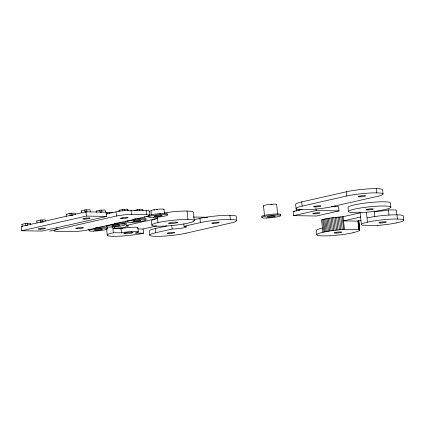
<?xml version="1.0" encoding="UTF-8"?>
<svg xmlns="http://www.w3.org/2000/svg" width="425" height="425" viewBox="0 0 425 425"><rect width="100%" height="100%" fill="white"/><g stroke="black" fill="none" stroke-linecap="round" stroke-linejoin="round"><path stroke-width="0.64" d="M353.047 232.757L357.935 231.375L359.667 230.366L358.711 220.58M21.935 224.421L25.341 223.428L30.611 223.295L30.775 224.873M36.805 221.048L40.21 220.054L45.48 219.922L45.602 221.191M66.544 214.301L69.95 213.308L75.22 213.18L75.342 214.444M81.414 210.928L84.819 209.939L90.089 209.807L90.312 211.91M21.25 226.509L85.935 211.836L106.308 212.165L106.755 216.415L42.07 231.088L21.696 230.759L21.25 226.509L22.562 226.53M96.507 211.172L99.912 210.178L105.182 210.046L105.405 212.149M21.696 230.759L86.381 216.086L106.755 216.415M105.883 213.127L109.39 212.553L112.859 212.606M119.053 210.359L122.464 209.366L127.728 209.238L127.898 210.816M106.362 214.025L116.062 211.825A10.652 1.28 -6 0 1 131.043 210.258L146.131 210.502A10.652 1.28 -6 0 1 148.952 211.448M142.943 210.747L142.821 209.477L137.551 209.61L134.146 210.603M49.651 231.195L116.503 216.028A10.652 1.28 -6 0 1 131.484 214.466L146.577 214.705A10.652 1.28 -6 0 1 146.683 216.516M148.734 216.086L87.205 230.005A10.652 1.28 -6 0 1 72.223 231.572L57.131 231.327A10.652 1.28 -6 0 1 57.024 229.521L56.833 227.72M125.975 221.25L126.416 225.457A8.537 1.025 -6 0 1 126.007 226.892A8.537 1.025 -6 0 1 114.543 228.151L112.928 228.517L122.262 228.666M126.416 225.457L157.537 218.397A21.303 2.561 -6 0 0 151.443 220.851L151.884 225.059M138.13 228.921L143.108 228.995L156.687 225.919M149.69 235.174L149.249 230.966A21.303 2.561 -6 0 1 155.343 228.512L166.839 225.903M194.209 219.698L199.952 218.392A21.303 2.561 -6 0 1 223.008 215.427A21.303 2.561 -6 0 1 236.231 216.421L236.672 220.628M183.786 223.906L184.041 226.312A8.521 1.025 -6 0 1 184.126 227.758A8.521 1.025 -6 0 1 172.141 229.006L155.784 232.719L155.343 228.512M184.041 226.312L200.398 222.599A21.303 2.561 -6 0 1 230.35 219.47L229.914 215.262M296.071 208.574L295.63 204.367A21.303 2.561 -6 0 1 301.723 201.912L346.332 191.792A21.303 2.561 -6 0 1 369.389 188.827A21.303 2.561 -6 0 1 382.612 189.821L383.053 194.028M332.403 206.598A21.303 2.561 -6 0 1 302.414 209.743A21.303 2.561 -6 0 1 302.164 206.125L346.773 195.999A21.303 2.561 -6 0 1 376.731 192.87L376.295 188.663M185.969 233.197L230.578 223.083A21.303 2.561 -6 0 0 230.35 219.47M331.41 206.545L338.598 206.656L339.044 210.906L316.513 216.017L293.648 215.65L293.202 211.4L302.217 209.355M298.111 210.561L299.248 210.306M332.345 206.598L376.959 196.483A21.303 2.561 -6 0 0 376.731 192.87M293.648 215.65L316.179 210.54L339.044 210.906M360.347 212.776L343.108 216.686L331.038 217.945L321.534 219.656L322.862 232.278A21.303 2.561 -6 0 0 323.085 235.891A21.303 2.561 -6 0 0 353.101 232.757M360.777 216.984L343.538 220.894L344.431 229.303L358.796 229.5L359.731 230.185M343.108 216.686L343.538 220.894L357.898 221.085L361.091 220.363M322.862 232.278L332.366 230.562L344.431 229.303M396.647 222.827L397.657 222.642A21.303 2.561 -6 0 0 387.887 219.364A21.303 2.561 -6 0 0 362.142 225.202L377.23 225.404M86.243 211.916L85.043 212.038L84.819 209.939M73.127 215.247L70.173 215.411L69.95 213.308M43.387 221.988L40.433 222.158L40.21 220.054M374.159 211.39A10.142 1.217 -6 0 0 388.423 209.897L396.328 210.024L396.807 214.556M293.202 211.4L295.163 211.432M193.285 217.037L207.719 217.265M112.737 226.711L113.369 232.725L121.46 232.852A9.881 1.185 -6 0 1 135.363 231.397A9.881 1.185 -6 0 1 135.463 233.075L143.554 233.203L143.108 228.995M357.898 221.085L358.796 229.5M403.75 220.187L403.309 215.98A21.303 2.561 -6 0 0 390.086 214.986A21.303 2.561 -6 0 0 367.03 217.951M396.993 214.822L397.433 219.029M390.835 207.166A21.303 2.561 -6 0 0 358.918 208.271A21.303 2.561 -6 0 0 359.189 212.702A21.303 2.561 -6 0 0 390.835 207.166L390.389 202.964A21.303 2.561 -6 0 0 369.049 202.619A21.303 2.561 -6 0 0 348.022 207.389L348.463 211.597M388.423 209.897L388.965 215.077M374.191 210.959L374.802 216.787M366.419 212.128L367.471 222.158M360.049 211.995L361.377 224.613M358.673 220.931L359.667 230.366M358.652 221.048L359.577 229.856M358.514 221.117L358.716 223.003M358.913 224.889L359.109 226.78M359.311 228.666L359.507 230.552M358.429 220.904L359.353 229.707M358.116 220.766L359.04 229.574M346.332 191.792L346.773 195.999M342.279 216.745L343.602 229.362M340.887 216.851L342.21 229.473M339.479 216.973L340.802 229.59M338.061 217.106L339.384 229.728M336.637 217.255L337.965 229.872M334.942 205.859L335.049 206.911M335.219 217.414L336.547 230.031M333.811 217.579L335.134 230.201M332.414 217.759L333.742 230.377M331.038 217.945L332.366 230.562M329.694 218.142L331.022 230.759M328.382 218.344L329.71 230.961M327.112 218.551L328.435 231.168M325.885 218.763L327.207 231.386M324.705 218.987L326.033 231.604M323.59 219.204L324.913 231.827M322.623 219.412L323.951 232.029M315.987 208.718L316.179 210.54M316.768 234.733L316.328 230.525A21.303 2.561 -6 0 1 322.421 228.071M301.723 201.912L302.164 206.12M299.71 209.127L299.822 210.173M296.411 211.167L296.193 209.063M276.643 204.489L277.658 214.152M263.505 205.865L264.52 215.523M199.952 218.392L200.398 222.599M194.257 220.633A21.303 2.561 -6 0 0 162.318 221.744A21.303 2.561 -6 0 0 162.637 226.169A21.303 2.561 -6 0 0 194.257 220.633L193.375 212.218A21.303 2.561 -6 0 0 163.933 212.92M187.058 211.06L187.94 219.475M171.764 225.404L172.141 229.006M164.039 209.382L164.48 213.61M157.409 217.196L157.978 222.604M150.902 210.752L151.348 214.986M149.292 211.082L149.733 215.289M146.131 210.502L146.577 214.705M144.734 216.357L144.861 217.558M139.352 209.424L139.464 210.476M137.551 209.61L137.663 210.662M137.849 227.731L138.29 231.938M131.043 210.258L131.484 214.466M131.601 231.816L131.729 233.017M127.856 210.502L127.728 209.238M124.259 209.18L124.424 210.758M122.464 209.366L122.628 210.943M119.043 210.141L119.165 211.411M121.019 228.645L121.46 232.852M116.062 211.825L116.503 216.028M114.415 226.95L114.543 228.151M109.39 212.553L109.501 213.605M107.594 212.739L107.7 213.791M106.595 228.708L107.275 235.179M101.713 209.992L101.931 212.096L100.135 212.282L99.912 210.178M96.491 210.954L96.661 212.532M86.62 209.748L86.838 211.852M85.935 211.836L86.381 216.086M81.403 210.715L81.621 212.819M71.751 213.122L71.968 215.225M66.534 214.088L66.752 216.187M42.011 219.868L42.229 221.972M36.789 220.83L37.012 222.934M27.142 223.242L27.359 225.346L25.564 225.532L25.341 223.428M21.919 224.203L22.142 226.307M396.652 222.865A21.303 2.561 -6 0 1 377.23 225.447M125.566 222.684A8.537 1.025 -6 0 1 122.012 223.316M119.924 228.921A9.881 1.185 -6 0 1 132.106 227.248A9.881 1.185 -6 0 1 137.53 228.076M113.592 236.337A21.303 2.561 -6 0 1 113.369 232.725M143.496 233.203A21.303 2.497 -5.9 0 1 113.82 236.284M186.028 233.203A21.303 2.561 -6 0 1 156.039 236.343A21.303 2.561 -6 0 1 155.789 232.73M151.141 210.933A6.603 0.792 -6 0 1 157.42 209.275A6.603 0.792 -6 0 1 163.827 209.61M159.63 213.961A6.603 0.792 -6 0 1 160.714 213.897M148.447 215.9A9.584 1.153 -6 0 1 159.152 213.632A9.584 1.153 -6 0 1 167.206 214.237M153.967 210.189A4.053 0.489 -6 0 1 154.599 210.019M156.4 209.706A4.053 0.489 -6 0 1 157.441 209.578M127.404 221.016A9.584 1.153 -6 0 1 127.059 220.75M134.661 218.822A9.584 1.153 -6 0 1 135.899 218.673M137.142 218.54A9.584 1.153 -6 0 1 146.126 218.758M116.328 223.263A9.584 1.153 -6 0 1 125.003 223.81M106.585 225.733A9.584 1.153 -6 0 1 106.245 225.473M114.463 223.465A9.584 1.153 -6 0 1 115.706 223.327M89.053 229.835A9.584 1.153 -6 0 1 89.016 229.24M95.705 227.72A9.584 1.153 -6 0 1 107.775 227.577M261.965 216.745A9.584 1.153 -6 0 1 271.086 214.333A9.584 1.153 -6 0 1 280.383 214.816M263.744 206.045A6.603 0.792 -6 0 1 270.024 204.383A6.603 0.792 -6 0 1 276.431 204.717M271.086 204.6A4.053 0.489 -6 0 1 272.064 204.547M367.869 209.945A3.623 0.436 -6 0 0 373.251 209.004A3.623 0.436 -6 0 0 367.822 209.19A3.623 0.436 -6 0 0 367.869 209.945M314.569 213.844A3.623 0.436 -6 0 0 319.945 212.904A3.623 0.436 -6 0 0 314.521 213.09A3.623 0.436 -6 0 0 314.569 213.844M77.669 228.677A3.836 0.462 -6 0 0 83.364 227.678A3.836 0.462 -6 0 0 77.616 227.88A3.836 0.462 -6 0 0 77.669 228.677M122.278 218.577A3.836 0.462 -6 0 0 127.973 217.584A3.836 0.462 -6 0 0 122.23 217.781A3.836 0.462 -6 0 0 122.278 218.577M380.726 222.982A3.751 0.452 -6 0 0 386.293 222.009A3.751 0.452 -6 0 0 380.678 222.201A3.751 0.452 -6 0 0 380.726 222.982M336.111 233.102A3.751 0.452 -6 0 0 341.684 232.13A3.751 0.452 -6 0 0 336.063 232.321A3.751 0.452 -6 0 0 336.111 233.102M360.023 196.823A3.751 0.452 -6 0 0 365.596 195.845A3.751 0.452 -6 0 0 359.975 196.042A3.751 0.452 -6 0 0 360.023 196.823M315.414 206.943A3.751 0.452 -6 0 0 320.987 205.966A3.751 0.452 -6 0 0 315.366 206.162A3.751 0.452 -6 0 0 315.414 206.943M125.306 233.702A4.606 0.568 -5.9 0 0 132.919 232.645A4.606 0.568 -5.9 0 0 127.155 232.555A4.606 0.568 -5.9 0 0 125.306 233.702M170.808 223.566A4.606 0.552 -6 0 0 177.655 222.365A4.606 0.552 -6 0 0 170.749 222.604A4.606 0.552 -6 0 0 170.808 223.566M213.648 223.423A3.751 0.452 -6 0 0 219.215 222.45A3.751 0.452 -6 0 0 213.6 222.642A3.751 0.452 -6 0 0 213.648 223.423M169.038 233.543A3.751 0.452 -6 0 0 174.606 232.571A3.751 0.452 -6 0 0 168.991 232.762A3.751 0.452 -6 0 0 169.038 233.543M40.099 229.234A3.623 0.436 -6 0 0 45.475 228.294A3.623 0.436 -6 0 0 40.051 228.48A3.623 0.436 -6 0 0 40.099 229.234M84.708 219.119A3.623 0.436 -6 0 0 90.084 218.174A3.623 0.436 -6 0 0 84.66 218.365A3.623 0.436 -6 0 0 84.708 219.119M156.102 216.585A4.053 0.489 -6 0 0 162.116 215.533A4.053 0.489 -6 0 0 156.049 215.746A4.053 0.489 -6 0 0 156.102 216.585M153.383 217.451A9.584 1.153 -6 0 0 167.625 214.96A9.584 1.153 -6 0 0 153.26 215.459A9.584 1.153 -6 0 0 153.383 217.451M134.714 221.436A4.053 0.489 -6 0 0 140.733 220.384A4.053 0.489 -6 0 0 134.661 220.596A4.053 0.489 -6 0 0 134.714 221.436M132 222.302A9.584 1.153 -6 0 0 146.237 219.81A9.584 1.153 -6 0 0 131.877 220.309A9.584 1.153 -6 0 0 132 222.302M113.9 226.158A4.053 0.489 -6 0 0 119.914 225.107A4.053 0.489 -6 0 0 113.847 225.319A4.053 0.489 -6 0 0 113.9 226.158M111.18 227.024A9.584 1.153 -6 0 0 125.423 224.533A9.584 1.153 -6 0 0 111.058 225.027A9.584 1.153 -6 0 0 111.18 227.024M93.649 231.12A9.584 1.153 -6 0 0 107.886 228.629A9.584 1.153 -6 0 0 93.527 229.128A9.584 1.153 -6 0 0 93.649 231.12M96.363 230.26A4.053 0.489 -6 0 0 102.382 229.202A4.053 0.489 -6 0 0 96.31 229.415A4.053 0.489 -6 0 0 96.363 230.26M266.56 218.03A9.584 1.153 -6 0 0 280.803 215.539A9.584 1.153 -6 0 0 266.438 216.038A9.584 1.153 -6 0 0 266.56 218.03M269.28 217.164A4.053 0.489 -6 0 0 275.299 216.113A4.053 0.489 -6 0 0 269.227 216.325A4.053 0.489 -6 0 0 269.28 217.164"/></g></svg>
